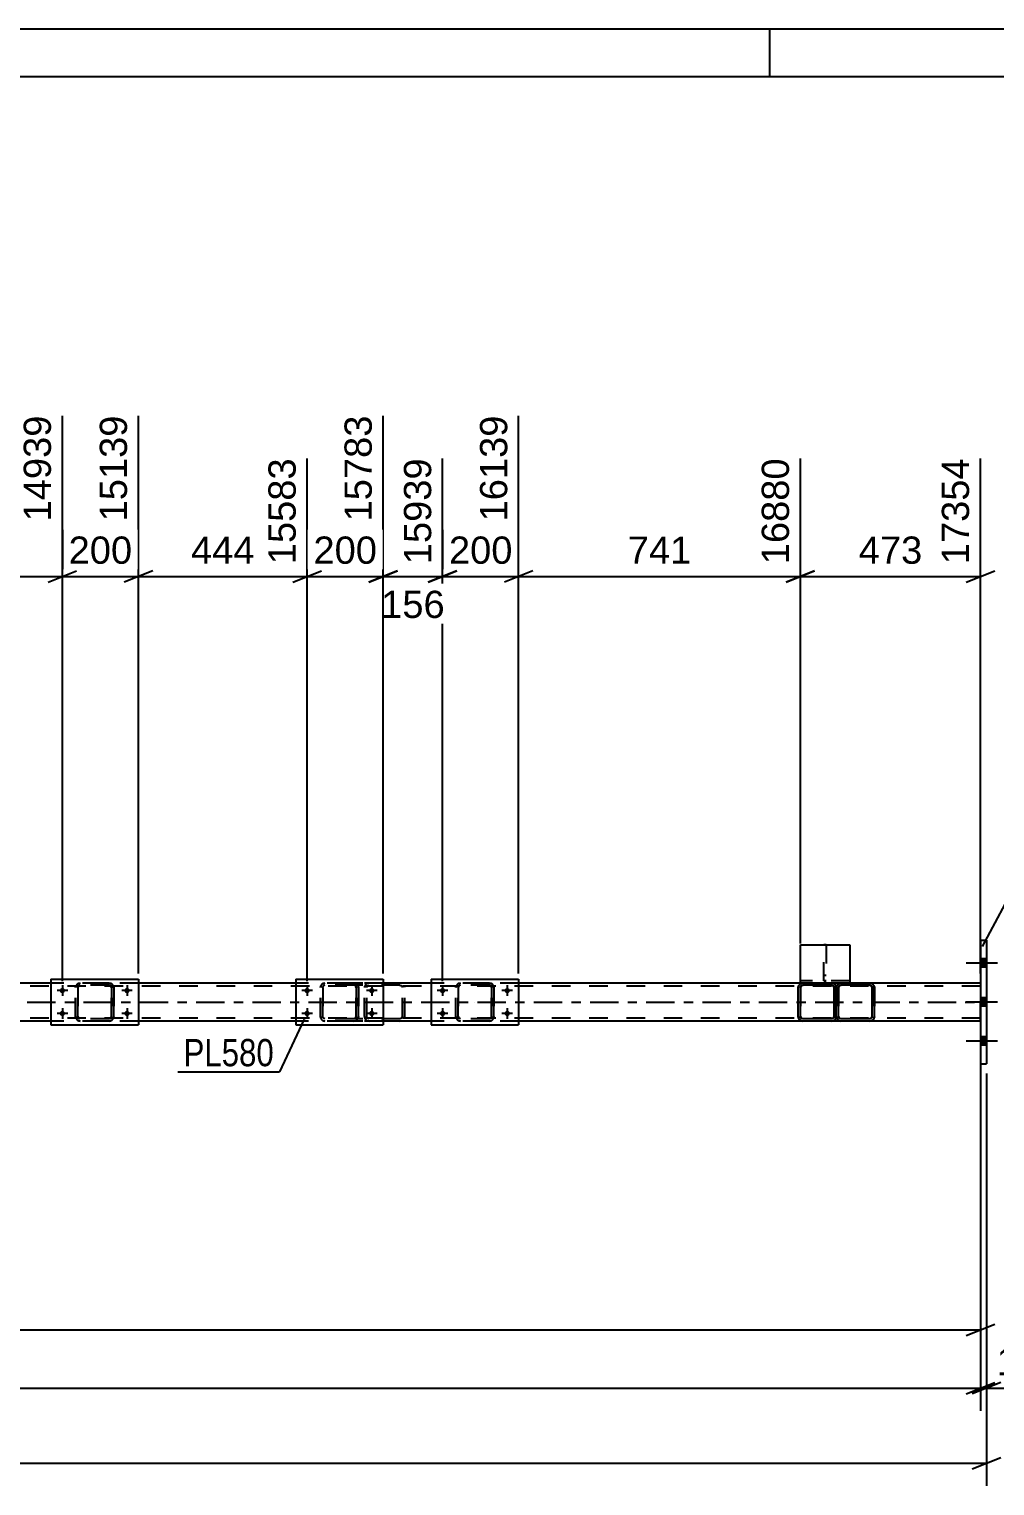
# Model space of a CAD drawing. Header units: millimetres. Extents: x 0 to 1189, y 0 to 841.
# Drawn here: x 691.1 to 792.7, y 687.8 to 841 of the extents above; entities that cross this region are included whole.
import ezdxf

# ---------------------------------------------------------------- set-up
doc = ezdxf.new("R2010")
doc.units = ezdxf.units.MM
doc.linetypes.add('DXK_LINE_DOT2', pattern=[3.9198, 1.9599, -1.9599])
doc.linetypes.add('DXK_LINE_DOT3', pattern=[5.9187, 2.979, -0.9799, 0.9799, -0.9799])
doc.styles.add('Arial', font='ARIAL.TTF', dxfattribs={"height": 0.2})
doc.styles.add('Arial Narrow', font='ARIALN.TTF', dxfattribs={"height": 0.2})

# ---------------------------------------------------------------- blocks, each defined once
blk = doc.blocks.new('Unknown-203723932-1135')
at = {"color": 5, "linetype": 'Continuous'}
for p, q in [((1189, 841), (0, 841)), ((769, 836), (769, 841)), ((1184, 836), (5, 836))]:
    blk.add_line(p, q, dxfattribs=at)
blk = doc.blocks.new('Bolt-203723932-2878 - 2471')
at = {"linetype": 'Continuous'}
for points in [[(720.32, 739.63, -1), (720.32, 740.19, -1)], [(727.12, 739.63, -1), (727.12, 740.19, -1)], [(720.32, 737.23, -1), (720.32, 737.79, -1)], [(727.12, 737.23, -1), (727.12, 737.79, -1)]]:
    blk.add_hatch(color=1, dxfattribs=at).paths.add_polyline_path(points)
at = {"color": 1, "linetype": 'Continuous'}
for p, q in [((720.88, 739.91), (719.76, 739.91)), ((720.32, 740.47), (720.32, 739.35)), ((727.68, 739.91), (726.56, 739.91)), ((727.12, 740.47), (727.12, 739.35)), ((720.88, 737.51), (719.76, 737.51)), ((720.32, 738.07), (720.32, 736.95)), ((727.68, 737.51), (726.56, 737.51)), ((727.12, 738.07), (727.12, 736.95))]:
    blk.add_line(p, q, dxfattribs=at)
blk = doc.blocks.new('Part-203723932-2479 - 2471')
at = {"color": 2, "linetype": 'Continuous'}
for p, q in [((772.01, 740.41), (771.98, 740.23)), ((771.98, 737.19), (771.98, 740.23)), ((771.98, 740.23), (771.98, 740.23)), ((772.22, 740.23), (772.23, 740.32)), ((772.22, 737.19), (772.22, 740.23)), ((772.22, 740.23), (772.22, 740.23)), ((772.23, 740.32), (772.29, 740.4)), ((772.46, 740.71), (772.27, 740.67)), ((772.29, 740.4), (772.36, 740.45)), ((772.36, 740.45), (772.46, 740.47)), ((775.5, 740.71), (772.46, 740.71)), ((775.5, 740.47), (772.46, 740.47)), ((775.68, 740.67), (775.5, 740.71)), ((775.5, 740.47), (775.59, 740.45)), ((775.59, 740.45), (775.66, 740.4)), ((775.66, 740.4), (775.72, 740.32)), ((775.72, 740.32), (775.74, 740.23)), ((775.74, 737.19), (775.74, 740.23)), ((775.74, 740.23), (775.74, 740.23)), ((775.98, 740.23), (775.94, 740.41)), ((771.98, 737.19), (771.98, 737.19)), ((771.98, 737.19), (772.01, 737)), ((772.22, 737.19), (772.22, 737.19)), ((772.23, 737.1), (772.22, 737.19)), ((772.29, 737.02), (772.23, 737.1)), ((772.27, 736.74), (772.46, 736.71)), ((772.36, 736.97), (772.29, 737.02)), ((772.46, 736.95), (772.36, 736.97)), ((775.5, 736.95), (772.46, 736.95)), ((775.5, 736.71), (772.46, 736.71)), ((775.59, 736.97), (775.5, 736.95)), ((775.5, 736.71), (775.68, 736.74)), ((775.66, 737.02), (775.59, 736.97)), ((775.72, 737.1), (775.66, 737.02)), ((775.74, 737.19), (775.72, 737.1)), ((775.74, 737.19), (775.74, 737.19)), ((775.94, 737), (775.98, 737.19))]:
    blk.add_line(p, q, dxfattribs=at)
at = {"color": 7, "linetype": 'DXK_LINE_DOT2'}
for p, q in [((771.98, 740.23), (772.01, 740.41)), ((771.98, 737.19), (771.98, 740.23)), ((772.23, 740.32), (772.22, 740.23)), ((772.22, 740.23), (772.22, 737.19)), ((772.29, 740.4), (772.23, 740.32)), ((772.27, 740.67), (772.46, 740.71)), ((772.36, 740.45), (772.29, 740.4)), ((772.36, 740.45), (772.36, 740.45)), ((775.5, 740.71), (775.68, 740.67)), ((775.5, 740.47), (775.5, 740.47)), ((775.66, 740.4), (775.59, 740.45)), ((775.72, 740.32), (775.66, 740.4)), ((775.74, 740.23), (775.72, 740.32)), ((775.74, 740.23), (775.74, 737.19)), ((775.94, 740.41), (775.98, 740.23)), ((775.98, 737.19), (775.98, 740.23)), ((775.98, 740.23), (775.98, 740.23)), ((775.98, 740.23), (775.98, 737.19)), ((772.01, 737), (771.98, 737.19)), ((772.22, 737.19), (772.23, 737.1)), ((772.23, 737.1), (772.29, 737.02)), ((772.46, 736.71), (772.27, 736.74)), ((772.29, 737.02), (772.36, 736.97)), ((772.36, 736.97), (772.36, 736.97)), ((775.5, 736.95), (775.5, 736.95)), ((775.68, 736.74), (775.5, 736.71)), ((775.59, 736.97), (775.66, 737.02)), ((775.66, 737.02), (775.72, 737.1)), ((775.72, 737.1), (775.74, 737.19)), ((775.98, 737.19), (775.94, 737)), ((775.98, 737.19), (775.98, 737.19))]:
    blk.add_line(p, q, dxfattribs=at)
at = {"color": 2, "linetype": 'Continuous'}
for centre, start, end in [((772.46, 740.23), 112.5, 157.5), ((775.5, 740.23), 22.5, 67.5), ((772.46, 737.19), 202.5, 247.5), ((775.5, 737.19), 292.5, 337.5)]:
    blk.add_arc(centre, 0.48, start, end, dxfattribs=at)
at = {"color": 7, "linetype": 'DXK_LINE_DOT2'}
for centre, start, end in [((772.46, 740.23), 112.5, 157.5), ((775.5, 740.23), 22.5, 67.5), ((772.46, 737.19), 202.5, 247.5), ((775.5, 737.19), 292.5, 337.5)]:
    blk.add_arc(centre, 0.48, start, end, dxfattribs=at)
blk = doc.blocks.new('Part-203723932-2494 - 2471')
at = {"color": 7, "linetype": 'DXK_LINE_DOT2'}
for p, q in [((695.98, 740.23), (696.01, 740.41)), ((696.01, 740.41), (695.98, 740.23)), ((695.98, 737.19), (695.98, 740.23)), ((695.98, 740.23), (695.98, 740.23)), ((695.98, 737.19), (695.98, 740.23)), ((696.22, 740.23), (696.23, 740.32)), ((696.23, 740.32), (696.22, 740.23)), ((696.22, 737.19), (696.22, 740.23)), ((696.22, 740.23), (696.22, 740.23)), ((696.22, 740.23), (696.22, 737.19)), ((696.23, 740.32), (696.29, 740.4)), ((696.29, 740.4), (696.23, 740.32)), ((696.27, 740.67), (696.46, 740.71)), ((696.46, 740.71), (696.27, 740.67)), ((696.29, 740.4), (696.36, 740.45)), ((696.36, 740.45), (696.29, 740.4)), ((696.46, 740.47), (696.36, 740.45)), ((699.5, 740.71), (696.46, 740.71)), ((699.5, 740.47), (696.46, 740.47)), ((699.5, 740.71), (699.68, 740.67)), ((699.68, 740.67), (699.5, 740.71)), ((699.5, 740.47), (699.59, 740.45)), ((699.59, 740.45), (699.67, 740.4)), ((699.67, 740.4), (699.59, 740.45)), ((699.67, 740.4), (699.72, 740.32)), ((699.72, 740.32), (699.67, 740.4)), ((699.72, 740.32), (699.74, 740.23)), ((699.74, 740.23), (699.72, 740.32)), ((699.74, 737.19), (699.74, 740.23)), ((699.74, 740.23), (699.74, 740.23)), ((699.74, 740.23), (699.74, 737.19)), ((699.94, 740.41), (699.98, 740.23)), ((699.98, 740.23), (699.94, 740.41)), ((699.98, 737.19), (699.98, 740.23)), ((699.98, 740.23), (699.98, 740.23)), ((699.98, 740.23), (699.98, 737.19)), ((695.98, 737.19), (695.98, 737.19)), ((696.01, 737), (695.98, 737.19)), ((695.98, 737.19), (696.01, 737)), ((696.22, 737.19), (696.22, 737.19)), ((696.23, 737.1), (696.22, 737.19)), ((696.22, 737.19), (696.23, 737.1)), ((696.29, 737.02), (696.23, 737.1)), ((696.23, 737.1), (696.29, 737.02)), ((696.46, 736.71), (696.27, 736.74)), ((696.27, 736.74), (696.46, 736.71)), ((696.36, 736.97), (696.29, 737.02)), ((696.29, 737.02), (696.36, 736.97)), ((696.46, 736.95), (696.36, 736.97)), ((699.5, 736.95), (696.46, 736.95)), ((699.5, 736.71), (696.46, 736.71)), ((699.59, 736.97), (699.5, 736.95)), ((699.68, 736.74), (699.5, 736.71)), ((699.5, 736.71), (699.68, 736.74)), ((699.67, 737.02), (699.59, 736.97)), ((699.59, 736.97), (699.67, 737.02)), ((699.72, 737.1), (699.67, 737.02)), ((699.67, 737.02), (699.72, 737.1)), ((699.74, 737.19), (699.72, 737.1)), ((699.72, 737.1), (699.74, 737.19)), ((699.74, 737.19), (699.74, 737.19)), ((699.98, 737.19), (699.94, 737)), ((699.94, 737), (699.98, 737.19)), ((699.98, 737.19), (699.98, 737.19))]:
    blk.add_line(p, q, dxfattribs=at)
at = {"color": 7, "linetype": 'DXK_LINE_DOT3'}
blk.add_line((697.98, 738.71), (697.98, 738.71), dxfattribs=at)
at = {"color": 7, "linetype": 'DXK_LINE_DOT2'}
for centre, start, end in [((696.46, 740.23), 112.5, 157.5), ((696.46, 740.23), 112.5, 157.5), ((699.5, 740.23), 22.5, 67.5), ((699.5, 740.23), 22.5, 67.5), ((696.46, 737.19), 202.5, 247.5), ((696.46, 737.19), 202.5, 247.5), ((699.5, 737.19), 292.5, 337.5), ((699.5, 737.19), 292.5, 337.5)]:
    blk.add_arc(centre, 0.48, start, end, dxfattribs=at)
blk = doc.blocks.new('Part-203723932-2497 - 2471')
at = {"color": 2, "linetype": 'Continuous'}
for p, q in [((776.01, 740.41), (775.98, 740.23)), ((775.98, 737.19), (775.98, 740.23)), ((775.98, 740.23), (775.98, 740.23)), ((776.22, 740.23), (776.23, 740.32)), ((776.22, 737.19), (776.22, 740.23)), ((776.22, 740.23), (776.22, 740.23)), ((776.23, 740.32), (776.29, 740.4)), ((776.46, 740.71), (776.27, 740.67)), ((776.29, 740.4), (776.36, 740.45)), ((776.36, 740.45), (776.46, 740.47)), ((779.5, 740.71), (776.46, 740.71)), ((779.5, 740.47), (776.46, 740.47)), ((779.68, 740.67), (779.5, 740.71)), ((779.5, 740.47), (779.59, 740.45)), ((779.59, 740.45), (779.66, 740.4)), ((779.66, 740.4), (779.72, 740.32)), ((779.72, 740.32), (779.74, 740.23)), ((779.74, 737.19), (779.74, 740.23)), ((779.74, 740.23), (779.74, 740.23)), ((779.98, 740.23), (779.94, 740.41)), ((779.98, 737.19), (779.98, 740.23)), ((779.98, 740.23), (779.98, 740.23)), ((775.98, 737.19), (775.98, 737.19)), ((775.98, 737.19), (776.01, 737)), ((776.22, 737.19), (776.22, 737.19)), ((776.23, 737.1), (776.22, 737.19)), ((776.29, 737.02), (776.23, 737.1)), ((776.27, 736.74), (776.46, 736.71)), ((776.36, 736.97), (776.29, 737.02)), ((776.46, 736.95), (776.36, 736.97)), ((779.5, 736.95), (776.46, 736.95)), ((779.5, 736.71), (776.46, 736.71)), ((779.59, 736.97), (779.5, 736.95)), ((779.5, 736.71), (779.68, 736.74)), ((779.66, 737.02), (779.59, 736.97)), ((779.72, 737.1), (779.66, 737.02)), ((779.74, 737.19), (779.72, 737.1)), ((779.74, 737.19), (779.74, 737.19)), ((779.94, 737), (779.98, 737.19)), ((779.98, 737.19), (779.98, 737.19))]:
    blk.add_line(p, q, dxfattribs=at)
at = {"color": 7, "linetype": 'DXK_LINE_DOT2'}
for p, q in [((775.98, 740.23), (776.01, 740.41)), ((775.98, 737.19), (775.98, 740.23)), ((776.23, 740.32), (776.22, 740.23)), ((776.22, 740.23), (776.22, 737.19)), ((776.29, 740.4), (776.23, 740.32)), ((776.27, 740.67), (776.46, 740.71)), ((776.36, 740.45), (776.29, 740.4)), ((776.36, 740.45), (776.36, 740.45)), ((779.5, 740.71), (779.68, 740.67)), ((779.5, 740.47), (779.5, 740.47)), ((779.66, 740.4), (779.59, 740.45)), ((779.72, 740.32), (779.66, 740.4)), ((779.74, 740.23), (779.72, 740.32)), ((779.74, 740.23), (779.74, 737.19)), ((779.94, 740.41), (779.98, 740.23)), ((779.98, 740.23), (779.98, 737.19)), ((776.01, 737), (775.98, 737.19)), ((776.22, 737.19), (776.23, 737.1)), ((776.23, 737.1), (776.29, 737.02)), ((776.46, 736.71), (776.27, 736.74)), ((776.29, 737.02), (776.36, 736.97)), ((776.36, 736.97), (776.36, 736.97)), ((779.5, 736.95), (779.5, 736.95)), ((779.68, 736.74), (779.5, 736.71)), ((779.59, 736.97), (779.66, 737.02)), ((779.66, 737.02), (779.72, 737.1)), ((779.72, 737.1), (779.74, 737.19)), ((779.98, 737.19), (779.94, 737))]:
    blk.add_line(p, q, dxfattribs=at)
at = {"color": 7, "linetype": 'DXK_LINE_DOT3'}
blk.add_line((777.98, 738.71), (777.98, 738.71), dxfattribs=at)
at = {"color": 2, "linetype": 'Continuous'}
for centre, start, end in [((776.46, 740.23), 112.5, 157.5), ((779.5, 740.23), 22.5, 67.5), ((776.46, 737.19), 202.5, 247.5), ((779.5, 737.19), 292.5, 337.5)]:
    blk.add_arc(centre, 0.48, start, end, dxfattribs=at)
at = {"color": 7, "linetype": 'DXK_LINE_DOT2'}
for centre, start, end in [((776.46, 740.23), 112.5, 157.5), ((779.5, 740.23), 22.5, 67.5), ((776.46, 737.19), 202.5, 247.5), ((779.5, 737.19), 292.5, 337.5)]:
    blk.add_arc(centre, 0.48, start, end, dxfattribs=at)
blk = doc.blocks.new('Part-203723932-2849 - 2471')
at = {"color": 2, "linetype": 'Continuous'}
for p, q in [((719.12, 741.11), (719.12, 736.31)), ((719.12, 741.11), (728.32, 741.11)), ((728.32, 741.11), (728.32, 736.31)), ((719.12, 736.31), (728.32, 736.31))]:
    blk.add_line(p, q, dxfattribs=at)
blk = doc.blocks.new('Part-203723932-2734 - 2471')
at = {"color": 2, "linetype": 'Continuous'}
for p, q in [((791.14, 745.21), (791.78, 745.21)), ((791.14, 745.21), (791.14, 732.21)), ((791.78, 745.21), (791.78, 732.21)), ((791.14, 732.21), (791.78, 732.21))]:
    blk.add_line(p, q, dxfattribs=at)
blk = doc.blocks.new('Bolt-203723932-2542 - 2471')
at = {"linetype": 'Continuous'}
for points in [[(791.78, 742.37), (791.78, 743.25), (791.14, 743.25), (791.14, 742.37)], [(791.78, 742.37), (791.78, 743.25), (791.14, 743.25), (791.14, 742.37)], [(791.78, 742.37), (791.78, 743.25), (791.14, 743.25), (791.14, 742.37)], [(791.78, 738.27), (791.78, 739.15), (791.14, 739.15), (791.14, 738.27)], [(791.78, 738.27), (791.78, 739.15), (791.14, 739.15), (791.14, 738.27)], [(791.78, 734.17), (791.78, 735.05), (791.14, 735.05), (791.14, 734.17)], [(791.78, 734.17), (791.78, 735.05), (791.14, 735.05), (791.14, 734.17)], [(791.78, 734.17), (791.78, 735.05), (791.14, 735.05), (791.14, 734.17)]]:
    blk.add_hatch(color=1, dxfattribs=at).paths.add_polyline_path(points)
at = {"color": 1, "linetype": 'Continuous'}
for p, q in [((791.78, 743.25), (791.14, 743.25)), ((791.78, 743.25), (791.14, 743.25)), ((791.78, 743.25), (791.14, 743.25)), ((792.94, 742.81), (789.62, 742.81)), ((792.94, 742.81), (789.62, 742.81)), ((792.94, 742.81), (789.62, 742.81)), ((791.78, 742.37), (791.14, 742.37)), ((791.78, 742.37), (791.14, 742.37)), ((791.78, 742.37), (791.14, 742.37)), ((792.94, 738.71), (789.62, 738.71)), ((792.94, 738.71), (789.62, 738.71)), ((791.78, 739.15), (791.14, 739.15)), ((791.78, 739.15), (791.14, 739.15)), ((791.78, 738.27), (791.14, 738.27)), ((791.78, 738.27), (791.14, 738.27)), ((792.94, 734.61), (789.62, 734.61)), ((792.94, 734.61), (789.62, 734.61)), ((792.94, 734.61), (789.62, 734.61)), ((791.78, 735.05), (791.14, 735.05)), ((791.78, 735.05), (791.14, 735.05)), ((791.78, 735.05), (791.14, 735.05)), ((791.78, 734.17), (791.14, 734.17)), ((791.78, 734.17), (791.14, 734.17)), ((791.78, 734.17), (791.14, 734.17))]:
    blk.add_line(p, q, dxfattribs=at)
blk = doc.blocks.new('Part-203723932-2582 - 2471')
at = {"color": 7, "linetype": 'DXK_LINE_DOT2'}
for p, q in [((730.09, 740.71), (724.55, 740.71)), ((730.09, 740.47), (724.55, 740.47)), ((726.37, 740.36), (726.35, 740.23)), ((726.35, 737.19), (726.35, 740.23)), ((726.38, 740.41), (726.37, 740.36)), ((726.6, 740.23), (726.62, 740.32)), ((726.6, 737.19), (726.6, 740.23)), ((726.62, 740.32), (726.68, 740.4)), ((726.86, 740.71), (726.66, 740.67)), ((726.68, 740.4), (726.76, 740.45)), ((726.76, 740.45), (726.86, 740.47)), ((730.29, 740.67), (730.09, 740.71)), ((730.09, 740.47), (730.19, 740.45)), ((730.19, 740.45), (730.27, 740.4)), ((730.27, 740.4), (730.33, 740.32)), ((730.33, 740.32), (730.35, 740.23)), ((730.35, 737.19), (730.35, 740.23)), ((730.57, 740.39), (730.56, 740.41)), ((730.6, 740.23), (730.57, 740.39)), ((730.6, 737.19), (730.6, 740.23)), ((730.09, 736.95), (724.55, 736.95)), ((730.09, 736.71), (724.55, 736.71)), ((726.35, 737.19), (726.36, 737.12)), ((726.36, 737.12), (726.38, 737)), ((726.62, 737.1), (726.6, 737.19)), ((726.68, 737.02), (726.62, 737.1)), ((726.66, 736.74), (726.86, 736.71)), ((726.76, 736.97), (726.68, 737.02)), ((726.86, 736.95), (726.76, 736.97)), ((730.19, 736.97), (730.09, 736.95)), ((730.09, 736.71), (730.29, 736.74)), ((730.27, 737.02), (730.19, 736.97)), ((730.33, 737.1), (730.27, 737.02)), ((730.33, 737.12), (730.35, 737.19)), ((730.33, 737.1), (730.33, 737.12)), ((730.56, 737), (730.58, 737.1)), ((730.58, 737.1), (730.6, 737.19))]:
    blk.add_line(p, q, dxfattribs=at)
for centre, start, end in [((726.84, 740.21), 110.7583, 155.68), ((726.84, 737.21), 204.32, 249.2417)]:
    blk.add_arc(centre, 0.496, start, end, dxfattribs=at)
blk = doc.blocks.new('Part-203723932-2600 - 2471')
at = {"color": 7, "linetype": 'DXK_LINE_DOT2'}
for p, q in [((791.14, 740.39), (323.93, 740.39)), ((702.58, 740.71), (693.38, 740.71)), ((728.32, 740.71), (719.12, 740.71)), ((742.57, 740.71), (733.37, 740.71)), ((779.5, 740.71), (772.2, 740.71)), ((791.14, 736.71), (791.14, 740.71)), ((791.14, 737.03), (323.93, 737.03)), ((702.58, 736.71), (693.38, 736.71)), ((728.32, 736.71), (719.12, 736.71)), ((742.57, 736.71), (733.37, 736.71)), ((775.5, 736.71), (772.46, 736.71)), ((779.5, 736.71), (776.46, 736.71))]:
    blk.add_line(p, q, dxfattribs=at)
at = {"color": 2, "linetype": 'Continuous'}
for p, q in [((693.38, 740.71), (677.24, 740.71)), ((719.12, 740.71), (702.58, 740.71)), ((733.37, 740.71), (728.32, 740.71)), ((772.2, 740.71), (742.57, 740.71)), ((791.14, 740.71), (779.5, 740.71)), ((693.38, 736.71), (677.24, 736.71)), ((719.12, 736.71), (702.58, 736.71)), ((733.37, 736.71), (728.32, 736.71)), ((772.46, 736.71), (742.57, 736.71)), ((776.46, 736.71), (775.5, 736.71)), ((791.14, 736.71), (779.5, 736.71))]:
    blk.add_line(p, q, dxfattribs=at)
at = {"color": 7, "linetype": 'DXK_LINE_DOT3'}
blk.add_line((323.93, 738.71), (791.14, 738.71), dxfattribs=at)
blk = doc.blocks.new('Part-203723932-2932 - 2471')
at = {"color": 7, "linetype": 'DXK_LINE_DOT2'}
for p, q in [((774.68, 740.95), (774.68, 744.71)), ((774.92, 744.71), (774.68, 744.71)), ((774.92, 744.71), (774.92, 740.95)), ((774.68, 741.55), (774.92, 741.55)), ((774.92, 740.95), (774.68, 740.95)), ((774.68, 740.95), (774.92, 740.95))]:
    blk.add_line(p, q, dxfattribs=at)
blk = doc.blocks.new('Part-203723932-2844 - 2471')
at = {"color": 7, "linetype": 'DXK_LINE_DOT2'}
for p, q in [((721.72, 740.23), (721.76, 740.41)), ((721.76, 740.41), (721.72, 740.23)), ((721.72, 737.19), (721.72, 740.23)), ((721.72, 740.23), (721.72, 740.23)), ((721.72, 737.19), (721.72, 740.23)), ((721.96, 740.23), (721.98, 740.32)), ((721.96, 740.23), (721.98, 740.32)), ((721.96, 737.19), (721.96, 740.23)), ((721.96, 740.23), (721.96, 740.23)), ((721.96, 740.23), (721.96, 737.19)), ((722.03, 740.4), (721.98, 740.32)), ((722.02, 740.67), (722.2, 740.71)), ((722.2, 740.71), (722.02, 740.67)), ((722.11, 740.45), (722.03, 740.4)), ((722.2, 740.47), (722.11, 740.45)), ((725.24, 740.71), (722.2, 740.71)), ((725.24, 740.47), (722.2, 740.47)), ((725.24, 740.71), (725.43, 740.67)), ((725.43, 740.67), (725.24, 740.71)), ((725.33, 740.45), (725.24, 740.47)), ((725.41, 740.4), (725.33, 740.45)), ((725.41, 740.4), (725.46, 740.32)), ((725.46, 740.32), (725.48, 740.23)), ((725.48, 740.23), (725.46, 740.32)), ((725.48, 737.19), (725.48, 740.23)), ((725.48, 740.23), (725.48, 740.23)), ((725.48, 740.23), (725.48, 737.19)), ((725.69, 740.41), (725.72, 740.23)), ((725.72, 740.23), (725.69, 740.41)), ((725.72, 737.19), (725.72, 740.23)), ((725.72, 740.23), (725.72, 740.23)), ((725.72, 740.23), (725.72, 737.19)), ((721.72, 737.19), (721.72, 737.19)), ((721.76, 737), (721.72, 737.19)), ((721.72, 737.19), (721.76, 737)), ((721.96, 737.19), (721.96, 737.19)), ((721.98, 737.1), (721.96, 737.19)), ((721.98, 737.1), (721.96, 737.19)), ((722.03, 737.02), (721.98, 737.1)), ((722.2, 736.71), (722.02, 736.74)), ((722.02, 736.74), (722.2, 736.71)), ((722.11, 736.97), (722.03, 737.02)), ((722.2, 736.95), (722.11, 736.97)), ((725.24, 736.95), (722.2, 736.95)), ((725.24, 736.71), (722.2, 736.71)), ((725.33, 736.97), (725.24, 736.95)), ((725.43, 736.74), (725.24, 736.71)), ((725.24, 736.71), (725.43, 736.74)), ((725.41, 737.02), (725.33, 736.97)), ((725.46, 737.1), (725.41, 737.02)), ((725.48, 737.19), (725.46, 737.1)), ((725.46, 737.1), (725.48, 737.19)), ((725.48, 737.19), (725.48, 737.19)), ((725.72, 737.19), (725.69, 737)), ((725.69, 737), (725.72, 737.19)), ((725.72, 737.19), (725.72, 737.19))]:
    blk.add_line(p, q, dxfattribs=at)
at = {"color": 7, "linetype": 'DXK_LINE_DOT3'}
blk.add_line((723.72, 738.71), (723.72, 738.71), dxfattribs=at)
at = {"color": 7, "linetype": 'DXK_LINE_DOT2'}
for centre, start, end in [((722.2, 740.23), 112.5, 157.5), ((722.2, 740.23), 112.5, 157.5), ((725.24, 740.23), 22.5, 67.5), ((725.24, 740.23), 22.5, 67.5), ((722.2, 737.19), 202.5, 247.5), ((722.2, 737.19), 202.5, 247.5), ((725.24, 737.19), 292.5, 337.5), ((725.24, 737.19), 292.5, 337.5)]:
    blk.add_arc(centre, 0.48, start, end, dxfattribs=at)
blk = doc.blocks.new('Bolt-203723932-2877 - 2471')
at = {"linetype": 'Continuous'}
for points in [[(694.58, 739.63, -1), (694.58, 740.19, -1)], [(701.38, 739.63, -1), (701.38, 740.19, -1)], [(694.58, 737.23, -1), (694.58, 737.79, -1)], [(701.38, 737.23, -1), (701.38, 737.79, -1)]]:
    blk.add_hatch(color=1, dxfattribs=at).paths.add_polyline_path(points)
at = {"color": 1, "linetype": 'Continuous'}
for p, q in [((695.14, 739.91), (694.02, 739.91)), ((694.58, 740.47), (694.58, 739.35)), ((701.94, 739.91), (700.82, 739.91)), ((701.38, 740.47), (701.38, 739.35)), ((695.14, 737.51), (694.02, 737.51)), ((694.58, 738.07), (694.58, 736.95)), ((701.94, 737.51), (700.82, 737.51)), ((701.38, 738.07), (701.38, 736.95))]:
    blk.add_line(p, q, dxfattribs=at)
blk = doc.blocks.new('Bolt-203723932-2879 - 2471')
at = {"linetype": 'Continuous'}
for points in [[(734.57, 739.63, -1), (734.57, 740.19, -1)], [(741.37, 739.63, -1), (741.37, 740.19, -1)], [(734.57, 737.23, -1), (734.57, 737.79, -1)], [(741.37, 737.23, -1), (741.37, 737.79, -1)]]:
    blk.add_hatch(color=1, dxfattribs=at).paths.add_polyline_path(points)
at = {"color": 1, "linetype": 'Continuous'}
for p, q in [((735.13, 739.91), (734.01, 739.91)), ((734.57, 740.47), (734.57, 739.35)), ((741.93, 739.91), (740.81, 739.91)), ((741.37, 740.47), (741.37, 739.35)), ((735.13, 737.51), (734.01, 737.51)), ((734.57, 738.07), (734.57, 736.95)), ((741.93, 737.51), (740.81, 737.51)), ((741.37, 738.07), (741.37, 736.95))]:
    blk.add_line(p, q, dxfattribs=at)
blk = doc.blocks.new('Part-203723932-2920 - 2471')
at = {"color": 2, "linetype": 'Continuous'}
for p, q in [((693.38, 741.11), (693.38, 736.31)), ((693.38, 741.11), (702.58, 741.11)), ((702.58, 741.11), (702.58, 736.31)), ((693.38, 736.31), (702.58, 736.31))]:
    blk.add_line(p, q, dxfattribs=at)
blk = doc.blocks.new('Part-203723932-2921 - 2471')
at = {"color": 7, "linetype": 'DXK_LINE_DOT2'}
for p, q in [((735.97, 740.23), (736.01, 740.41)), ((736.01, 740.41), (735.97, 740.23)), ((735.97, 737.19), (735.97, 740.23)), ((735.97, 740.23), (735.97, 740.23)), ((735.97, 737.19), (735.97, 740.23)), ((736.21, 740.23), (736.23, 740.32)), ((736.23, 740.32), (736.21, 740.23)), ((736.21, 737.19), (736.21, 740.23)), ((736.21, 740.23), (736.21, 740.23)), ((736.21, 740.23), (736.21, 737.19)), ((736.23, 740.32), (736.28, 740.4)), ((736.28, 740.4), (736.23, 740.32)), ((736.27, 740.67), (736.45, 740.71)), ((736.45, 740.71), (736.27, 740.67)), ((736.28, 740.4), (736.36, 740.45)), ((736.36, 740.45), (736.28, 740.4)), ((736.45, 740.47), (736.36, 740.45)), ((739.49, 740.71), (736.45, 740.71)), ((739.49, 740.47), (736.45, 740.47)), ((739.49, 740.71), (739.68, 740.67)), ((739.68, 740.67), (739.49, 740.71)), ((739.49, 740.47), (739.59, 740.45)), ((739.59, 740.45), (739.66, 740.4)), ((739.66, 740.4), (739.59, 740.45)), ((739.66, 740.4), (739.72, 740.32)), ((739.72, 740.32), (739.66, 740.4)), ((739.72, 740.32), (739.73, 740.23)), ((739.73, 740.23), (739.72, 740.32)), ((739.73, 737.19), (739.73, 740.23)), ((739.73, 740.23), (739.73, 740.23)), ((739.73, 740.23), (739.73, 737.19)), ((739.94, 740.41), (739.97, 740.23)), ((739.97, 740.23), (739.94, 740.41)), ((739.97, 737.19), (739.97, 740.23)), ((739.97, 740.23), (739.97, 740.23)), ((739.97, 740.23), (739.97, 737.19)), ((735.97, 737.19), (735.97, 737.19)), ((736.01, 737), (735.97, 737.19)), ((735.97, 737.19), (736.01, 737)), ((736.21, 737.19), (736.21, 737.19)), ((736.23, 737.1), (736.21, 737.19)), ((736.21, 737.19), (736.23, 737.1)), ((736.28, 737.02), (736.23, 737.1)), ((736.23, 737.1), (736.28, 737.02)), ((736.45, 736.71), (736.27, 736.74)), ((736.27, 736.74), (736.45, 736.71)), ((736.36, 736.97), (736.28, 737.02)), ((736.28, 737.02), (736.36, 736.97)), ((736.45, 736.95), (736.36, 736.97)), ((739.49, 736.95), (736.45, 736.95)), ((739.49, 736.71), (736.45, 736.71)), ((739.59, 736.97), (739.49, 736.95)), ((739.68, 736.74), (739.49, 736.71)), ((739.49, 736.71), (739.68, 736.74)), ((739.66, 737.02), (739.59, 736.97)), ((739.59, 736.97), (739.66, 737.02)), ((739.72, 737.1), (739.66, 737.02)), ((739.66, 737.02), (739.72, 737.1)), ((739.73, 737.19), (739.72, 737.1)), ((739.72, 737.1), (739.73, 737.19)), ((739.73, 737.19), (739.73, 737.19)), ((739.97, 737.19), (739.94, 737)), ((739.94, 737), (739.97, 737.19)), ((739.97, 737.19), (739.97, 737.19))]:
    blk.add_line(p, q, dxfattribs=at)
at = {"color": 7, "linetype": 'DXK_LINE_DOT3'}
blk.add_line((737.97, 738.71), (737.97, 738.71), dxfattribs=at)
at = {"color": 7, "linetype": 'DXK_LINE_DOT2'}
for centre, start, end in [((736.45, 740.23), 112.5, 157.5), ((736.45, 740.23), 112.5, 157.5), ((739.49, 740.23), 22.5, 67.5), ((739.49, 740.23), 22.5, 67.5), ((736.45, 737.19), 202.5, 247.5), ((736.45, 737.19), 202.5, 247.5), ((739.49, 737.19), 292.5, 337.5), ((739.49, 737.19), 292.5, 337.5)]:
    blk.add_arc(centre, 0.48, start, end, dxfattribs=at)
blk = doc.blocks.new('Part-203723932-2922 - 2471')
at = {"color": 2, "linetype": 'Continuous'}
for p, q in [((733.37, 741.11), (733.37, 736.31)), ((733.37, 741.11), (742.57, 741.11)), ((742.57, 741.11), (742.57, 736.31)), ((733.37, 736.31), (742.57, 736.31))]:
    blk.add_line(p, q, dxfattribs=at)
blk = doc.blocks.new('Part-203723932-2931 - 2471')
at = {"color": 2, "linetype": 'Continuous'}
for p, q in [((772.2, 740.71), (772.2, 744.71)), ((772.2, 744.71), (777.4, 744.71)), ((777.4, 744.71), (777.4, 740.71)), ((772.45, 740.71), (772.2, 740.71)), ((772.2, 740.71), (772.2, 740.71)), ((776.45, 740.71), (775.5, 740.71))]:
    blk.add_line(p, q, dxfattribs=at)
at = {"color": 7, "linetype": 'DXK_LINE_DOT2'}
for p, q in [((777.4, 740.95), (772.2, 740.95)), ((777.4, 740.95), (772.2, 740.95)), ((772.2, 740.95), (772.2, 740.95)), ((772.2, 740.71), (772.2, 740.73)), ((777.4, 740.71), (772.2, 740.71)), ((775.5, 740.71), (772.45, 740.71)), ((777.4, 740.71), (776.45, 740.71)), ((777.4, 740.95), (777.4, 740.95)), ((777.4, 740.71), (777.4, 740.73)), ((777.4, 740.71), (777.4, 740.71))]:
    blk.add_line(p, q, dxfattribs=at)
blk = doc.blocks.new('StraightDimension-203723932-40112 - 2471')
at = {"color": 7, "linetype": 'Continuous'}
for p, q in [((702.58, 741.71), (702.58, 800.36)), ((720.32, 740.91), (720.32, 795.86)), ((704.08, 784.04), (701.08, 782.84)), ((702.58, 783.44), (720.32, 783.44)), ((718.82, 782.84), (721.82, 784.04))]:
    blk.add_line(p, q, dxfattribs=at)
at = {"color": 0}
blk.add_wipeout([(715.38, 784.19), (715.38, 788.39), (707.51, 788.39), (707.51, 784.19)], dxfattribs=at)
at = {"color": 3, "style": 'Arial'}
blk.add_text('444', height=2.865, dxfattribs=at).set_placement((708.11, 784.79))
at = {"color": 0, "linetype": 'Continuous'}
blk.add_wipeout([(719.72, 796.46), (715.52, 796.46), (715.52, 784.14), (719.72, 784.14)], dxfattribs=at)
at = {"color": 3, "linetype": 'Continuous', "style": 'Arial'}
blk.add_text('15583', height=2.865, rotation=90.0002, dxfattribs=at).set_placement((719.12, 784.74))
blk = doc.blocks.new('StraightDimension-203723932-2934 - 2471')
at = {"color": 7, "linetype": 'Continuous'}
for p, q in [((791.14, 731.21), (791.14, 695.72)), ((791.78, 731.21), (791.78, 695.72)), ((789.64, 697.52), (792.64, 698.72)), ((793.28, 698.72), (790.28, 697.52)), ((791.14, 698.12), (791.78, 698.12))]:
    blk.add_line(p, q, dxfattribs=at)
at = {"color": 0}
blk.add_wipeout([(797.16, 698.87), (797.16, 703.07), (792.31, 703.07), (792.31, 698.87)], dxfattribs=at)
at = {"color": 7, "linetype": 'Continuous'}
blk.add_line((791.78, 698.12), (797.69, 698.12), dxfattribs=at)
blk.add_line((791.78, 698.12), (797.69, 698.12), dxfattribs=at)
at = {"color": 3, "style": 'Arial Narrow'}
blk.add_text('16', height=2.863, dxfattribs=at).set_placement((792.91, 699.47))
blk = doc.blocks.new('StraightDimension-203723932-2944 - 2471')
at = {"color": 7, "linetype": 'Continuous'}
for p, q in [((791.14, 731.21), (791.14, 695.72)), ((789.64, 697.52), (792.64, 698.72)), ((97, 698.12), (791.14, 698.12))]:
    blk.add_line(p, q, dxfattribs=at)
blk = doc.blocks.new('StraightDimension-203723932-40109 - 2471')
at = {"color": 7, "linetype": 'Continuous'}
for p, q in [((742.57, 741.71), (742.57, 800.36)), ((734.57, 740.91), (734.57, 795.86)), ((733.07, 782.84), (736.07, 784.04)), ((734.57, 783.44), (742.57, 783.44)), ((744.07, 784.04), (741.07, 782.84))]:
    blk.add_line(p, q, dxfattribs=at)
at = {"color": 0}
blk.add_wipeout([(742.51, 784.19), (742.51, 788.39), (734.64, 788.39), (734.64, 784.19)], dxfattribs=at)
at = {"color": 3, "style": 'Arial'}
blk.add_text('200', height=2.865, dxfattribs=at).set_placement((735.24, 784.79))
at = {"color": 0, "linetype": 'Continuous'}
blk.add_wipeout([(741.97, 800.96), (737.77, 800.96), (737.77, 788.64), (741.97, 788.64)], dxfattribs=at)
at = {"color": 3, "linetype": 'Continuous', "style": 'Arial'}
blk.add_text('16139', height=2.865, rotation=90.0002, dxfattribs=at).set_placement((741.37, 789.24))
blk = doc.blocks.new('StraightDimension-203723932-40107 - 2471')
at = {"color": 7, "linetype": 'Continuous'}
for p, q in [((772.2, 744.88), (772.2, 795.86)), ((791.14, 741.71), (791.14, 795.86)), ((773.7, 784.04), (770.7, 782.84)), ((772.2, 783.44), (791.14, 783.44)), ((789.64, 782.84), (792.64, 784.04))]:
    blk.add_line(p, q, dxfattribs=at)
at = {"color": 0}
blk.add_wipeout([(785.61, 784.19), (785.61, 788.39), (777.74, 788.39), (777.74, 784.19)], dxfattribs=at)
at = {"color": 3, "style": 'Arial'}
blk.add_text('473', height=2.865, dxfattribs=at).set_placement((778.34, 784.79))
at = {"color": 0, "linetype": 'Continuous'}
blk.add_wipeout([(790.54, 796.46), (786.34, 796.46), (786.34, 784.14), (790.54, 784.14)], dxfattribs=at)
at = {"color": 3, "linetype": 'Continuous', "style": 'Arial'}
blk.add_text('17354', height=2.865, rotation=90.0002, dxfattribs=at).set_placement((789.94, 784.74))
blk = doc.blocks.new('StraightDimension-203723932-4081 - 2471')
at = {"color": 7, "linetype": 'Continuous'}
for p, q in [((791.78, 731.21), (791.78, 687.84)), ((790.28, 689.64), (793.28, 690.84)), ((96.2, 690.24), (791.78, 690.24))]:
    blk.add_line(p, q, dxfattribs=at)
blk = doc.blocks.new('StraightDimension-203723932-40108 - 2471')
at = {"color": 7, "linetype": 'Continuous'}
for p, q in [((742.57, 741.71), (742.57, 800.36)), ((772.2, 744.88), (772.2, 795.86)), ((744.07, 784.04), (741.07, 782.84)), ((742.57, 783.44), (772.2, 783.44)), ((770.7, 782.84), (773.7, 784.04))]:
    blk.add_line(p, q, dxfattribs=at)
at = {"color": 0, "linetype": 'Continuous'}
blk.add_wipeout([(771.6, 796.46), (767.4, 796.46), (767.4, 784.14), (771.6, 784.14)], dxfattribs=at)
at = {"color": 0}
blk.add_wipeout([(761.32, 784.19), (761.32, 788.39), (753.45, 788.39), (753.45, 784.19)], dxfattribs=at)
at = {"color": 3, "linetype": 'Continuous', "style": 'Arial'}
blk.add_text('16880', height=2.865, rotation=90.0002, dxfattribs=at).set_placement((771, 784.74))
at = {"color": 3, "style": 'Arial'}
blk.add_text('741', height=2.865, dxfattribs=at).set_placement((754.05, 784.79))
blk = doc.blocks.new('StraightDimension-203723932-40110 - 2471')
at = {"color": 7, "linetype": 'Continuous'}
for p, q in [((728.32, 741.71), (728.32, 800.36)), ((734.57, 740.91), (734.57, 795.86)), ((726.82, 782.84), (729.82, 784.04)), ((728.32, 783.44), (734.57, 783.44)), ((736.07, 784.04), (733.07, 782.84))]:
    blk.add_line(p, q, dxfattribs=at)
at = {"color": 0, "linetype": 'Continuous'}
blk.add_wipeout([(733.97, 796.46), (729.77, 796.46), (729.77, 784.14), (733.97, 784.14)], dxfattribs=at)
at = {"color": 0}
blk.add_wipeout([(735.38, 778.49), (735.38, 782.69), (727.51, 782.69), (727.51, 778.49)], dxfattribs=at)
at = {"color": 3, "linetype": 'Continuous', "style": 'Arial'}
blk.add_text('15939', height=2.865, rotation=90.0002, dxfattribs=at).set_placement((733.37, 784.74))
at = {"color": 3, "style": 'Arial'}
blk.add_text('156', height=2.865, dxfattribs=at).set_placement((728.11, 779.09))
blk = doc.blocks.new('StraightDimension-203723932-40111 - 2471')
at = {"color": 7, "linetype": 'Continuous'}
for p, q in [((728.32, 741.71), (728.32, 800.36)), ((720.32, 740.91), (720.32, 795.86)), ((718.82, 782.84), (721.82, 784.04)), ((720.32, 783.44), (728.32, 783.44)), ((729.82, 784.04), (726.82, 782.84))]:
    blk.add_line(p, q, dxfattribs=at)
at = {"color": 0}
blk.add_wipeout([(728.26, 784.19), (728.26, 788.39), (720.39, 788.39), (720.39, 784.19)], dxfattribs=at)
at = {"color": 3, "style": 'Arial'}
blk.add_text('200', height=2.865, dxfattribs=at).set_placement((720.99, 784.79))
at = {"color": 0, "linetype": 'Continuous'}
blk.add_wipeout([(727.72, 800.96), (723.52, 800.96), (723.52, 788.64), (727.72, 788.64)], dxfattribs=at)
at = {"color": 3, "linetype": 'Continuous', "style": 'Arial'}
blk.add_text('15783', height=2.865, rotation=90.0002, dxfattribs=at).set_placement((727.12, 789.24))
blk = doc.blocks.new('StraightDimension-203723932-40113 - 2471')
at = {"color": 7, "linetype": 'Continuous'}
for p, q in [((694.58, 740.91), (694.58, 800.36)), ((702.58, 741.71), (702.58, 800.36)), ((693.08, 782.84), (696.08, 784.04)), ((694.58, 783.44), (702.58, 783.44)), ((704.08, 784.04), (701.08, 782.84))]:
    blk.add_line(p, q, dxfattribs=at)
at = {"color": 0}
blk.add_wipeout([(702.51, 784.19), (702.51, 788.39), (694.64, 788.39), (694.64, 784.19)], dxfattribs=at)
at = {"color": 3, "style": 'Arial'}
blk.add_text('200', height=2.865, dxfattribs=at).set_placement((695.24, 784.79))
at = {"color": 0, "linetype": 'Continuous'}
blk.add_wipeout([(701.98, 800.96), (697.78, 800.96), (697.78, 788.64), (701.98, 788.64)], dxfattribs=at)
at = {"color": 3, "linetype": 'Continuous', "style": 'Arial'}
blk.add_text('15139', height=2.865, rotation=90.0002, dxfattribs=at).set_placement((701.38, 789.24))
blk = doc.blocks.new('StraightDimension-203723932-40114 - 2471')
at = {"color": 7, "linetype": 'Continuous'}
for p, q in [((677.24, 741.71), (677.24, 800.36)), ((694.58, 740.91), (694.58, 800.36)), ((678.74, 784.04), (675.74, 782.84)), ((677.24, 783.44), (694.58, 783.44)), ((693.08, 782.84), (696.08, 784.04))]:
    blk.add_line(p, q, dxfattribs=at)
at = {"color": 0}
blk.add_wipeout([(689.84, 784.19), (689.84, 788.39), (681.97, 788.39), (681.97, 784.19)], dxfattribs=at)
at = {"color": 3, "style": 'Arial'}
blk.add_text('433', height=2.865, dxfattribs=at).set_placement((682.57, 784.79))
at = {"color": 0, "linetype": 'Continuous'}
blk.add_wipeout([(693.98, 800.96), (689.78, 800.96), (689.78, 788.64), (693.98, 788.64)], dxfattribs=at)
at = {"color": 3, "linetype": 'Continuous', "style": 'Arial'}
blk.add_text('14939', height=2.865, rotation=90.0002, dxfattribs=at).set_placement((693.38, 789.24))
blk = doc.blocks.new('StraightDimension-203723932-41693 - 2471')
at = {"color": 7, "linetype": 'Continuous'}
for p, q in [((791.14, 735.71), (791.14, 701.84)), ((789.64, 703.64), (792.64, 704.84)), ((220.79, 704.24), (791.14, 704.24))]:
    blk.add_line(p, q, dxfattribs=at)
blk = doc.blocks.new('Mark-203723932-2730 - 2471')
at = {"color": 0}
blk.add_wipeout([(803.75, 752.15), (803.75, 755.15), (795.71, 755.15), (795.71, 752.15)], dxfattribs=at)
blk.add_wipeout([(803.75, 752.15), (803.75, 755.15), (795.71, 755.15), (795.71, 752.15)], dxfattribs=at)
at = {"color": 30, "linetype": 'Continuous'}
for p, q in [((791.34, 744.54), (795.11, 751.55)), ((795.11, 751.55), (804.35, 751.55))]:
    blk.add_line(p, q, dxfattribs=at)
at = {"color": 3, "style": 'Arial Narrow'}
blk.add_text('SP19', height=2.863, dxfattribs=at).set_placement((795.71, 752.15))
blk = doc.blocks.new('Mark-203723932-2845 - 2471')
at = {"color": 0}
blk.add_wipeout([(716.83, 731.96), (716.83, 734.96), (707.33, 734.96), (707.33, 731.96)], dxfattribs=at)
blk.add_wipeout([(716.83, 731.96), (716.83, 734.96), (707.33, 734.96), (707.33, 731.96)], dxfattribs=at)
at = {"color": 30, "linetype": 'Continuous'}
for p in [(720, 736.9), (706.73, 731.36)]:
    blk.add_line(p, (717.43, 731.36), dxfattribs=at)
at = {"color": 3, "style": 'Arial Narrow'}
blk.add_text('PL580', height=2.863, dxfattribs=at).set_placement((707.33, 731.96))

msp = doc.modelspace()

# ---------------------------------------------------------------- block references
for name in ['Unknown-203723932-1135', 'Part-203723932-2931 - 2471', 'Part-203723932-2932 - 2471', 'Part-203723932-2734 - 2471', 'Bolt-203723932-2542 - 2471', 'Part-203723932-2600 - 2471', 'Part-203723932-2920 - 2471', 'Bolt-203723932-2877 - 2471', 'Part-203723932-2494 - 2471', 'Part-203723932-2849 - 2471', 'Bolt-203723932-2878 - 2471', 'Part-203723932-2844 - 2471', 'Part-203723932-2582 - 2471', 'Part-203723932-2922 - 2471', 'Bolt-203723932-2879 - 2471', 'Part-203723932-2921 - 2471', 'Part-203723932-2479 - 2471', 'Part-203723932-2497 - 2471']:
    msp.add_blockref(name, (0, 0))

# ---------------------------------------------------------------- next in the draw order: block references
for name in ['StraightDimension-203723932-40112 - 2471', 'StraightDimension-203723932-40109 - 2471', 'StraightDimension-203723932-40107 - 2471', 'StraightDimension-203723932-2934 - 2471']:
    msp.add_blockref(name, (0, 0))

# ---------------------------------------------------------------- next in the draw order: block references
for name in ['StraightDimension-203723932-40113 - 2471', 'StraightDimension-203723932-40110 - 2471', 'StraightDimension-203723932-40108 - 2471', 'Mark-203723932-2730 - 2471', 'StraightDimension-203723932-2944 - 2471']:
    msp.add_blockref(name, (0, 0))

# ---------------------------------------------------------------- next in the draw order: block references
for name in ['StraightDimension-203723932-40114 - 2471', 'StraightDimension-203723932-40111 - 2471', 'StraightDimension-203723932-4081 - 2471']:
    msp.add_blockref(name, (0, 0))

# ---------------------------------------------------------------- next in the draw order: block references
msp.add_blockref('StraightDimension-203723932-41693 - 2471', (0, 0))

# ---------------------------------------------------------------- next in the draw order: block references
msp.add_blockref('Mark-203723932-2845 - 2471', (0, 0))

doc.saveas('drawing.dxf')
